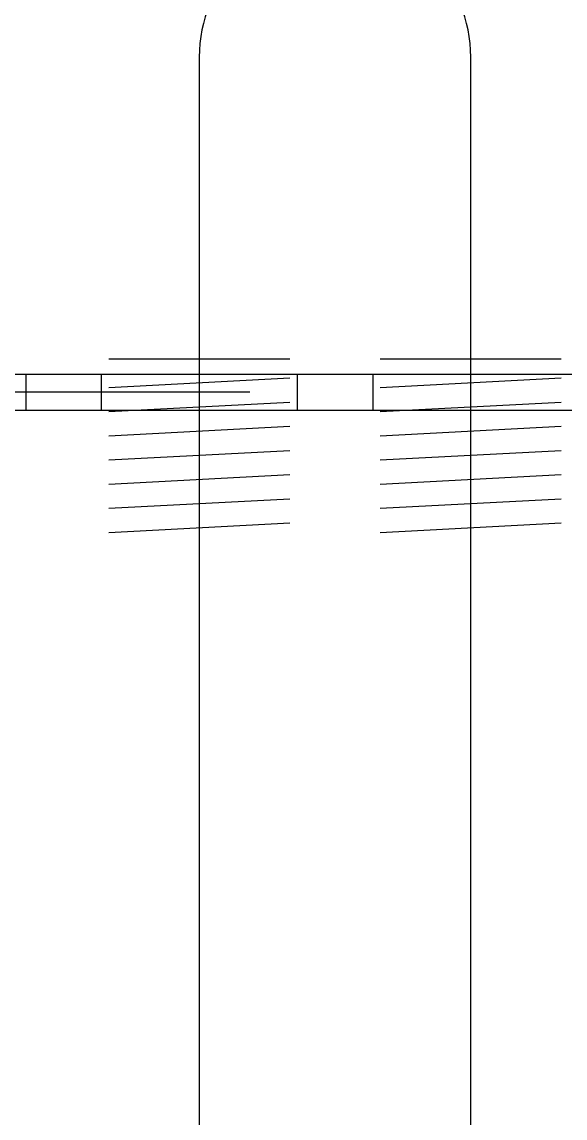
# Model space of a CAD drawing. Header units: millimetres. Extents: x 198973 to 319987, y 50799 to 202761.
# Drawn here: x 213872.5 to 214052.5, y 87862.7 to 88226.1 of the extents above; entities that cross this region are included whole.
import ezdxf

# ---------------------------------------------------------------- set-up
doc = ezdxf.new("R2010")
doc.units = ezdxf.units.MM
doc.header["$LTSCALE"] = 1000
doc.linetypes.add('CENTER', pattern=[2, 1.25, -0.25, 0.25, -0.25])
doc.linetypes.add('DOTE', pattern=[2.42, 2, -0.2, 0.02, -0.2])
doc.layers.add('DOTE', color=8, linetype='CENTER')
doc.layers.add('PUB_HATCH', color=8, linetype='Continuous')

msp = doc.modelspace()

# ---------------------------------------------------------------- linework, layer by layer
at = {"layer": 'DOTE', "linetype": 'DOTE'}
msp.add_line((221207.98, 88103.41), (204761.96, 88103.41), dxfattribs=at)
at = {"layer": 'PUB_HATCH'}
for p, q in [((213931.23, 88214.41), (213931.23, 87192.41)), ((214021.23, 87192.41), (214021.23, 88214.41)), ((213626.23, 88109.41), (215406.23, 88109.41)), ((213808.73, 88109.41), (215223.73, 88109.41)), ((213626.23, 88097.41), (215406.23, 88097.41))]:
    msp.add_line(p, q, dxfattribs=at)
at = {"layer": 'PUB_HATCH', "ltscale": 0.5}
for p, q in [((213901.23, 88114.41), (213961.23, 88114.41)), ((213901.23, 88114.41), (213961.23, 88114.41)), ((213901.23, 88114.41), (213961.23, 88114.41)), ((213901.23, 88114.41), (213961.23, 88114.41)), ((213901.23, 88114.41), (213961.23, 88114.41)), ((213901.23, 88114.41), (213961.23, 88114.41)), ((213901.23, 88114.41), (213961.23, 88114.41)), ((213901.23, 88114.41), (213961.23, 88114.41)), ((213901.23, 88114.41), (213961.23, 88114.41)), ((213901.23, 88114.41), (213961.23, 88114.41)), ((213901.23, 88114.41), (213961.23, 88114.41)), ((213901.23, 88114.41), (213961.23, 88114.41)), ((213901.23, 88114.41), (213961.23, 88114.41)), ((213901.23, 88114.41), (213961.23, 88114.41)), ((213901.23, 88114.41), (213961.23, 88114.41)), ((213901.23, 88114.41), (213961.23, 88114.41)), ((213901.23, 88114.41), (213961.23, 88114.41)), ((213901.23, 88114.41), (213961.23, 88114.41)), ((213901.23, 88114.41), (213961.23, 88114.41)), ((213901.23, 88114.41), (213961.23, 88114.41)), ((213901.23, 88114.41), (213961.23, 88114.41)), ((213901.23, 88114.41), (213961.23, 88114.41)), ((213901.23, 88114.41), (213961.23, 88114.41)), ((213901.23, 88114.41), (213961.23, 88114.41)), ((213901.23, 88114.41), (213961.23, 88114.41)), ((213901.23, 88114.41), (213961.23, 88114.41)), ((213901.23, 88114.41), (213961.23, 88114.41)), ((213901.23, 88114.41), (213961.23, 88114.41)), ((213901.23, 88114.41), (213961.23, 88114.41)), ((213901.23, 88114.41), (213961.23, 88114.41)), ((213901.23, 88114.41), (213961.23, 88114.41)), ((213901.23, 88114.41), (213961.23, 88114.41)), ((213901.23, 88114.41), (213961.23, 88114.41)), ((213901.23, 88114.41), (213961.23, 88114.41)), ((213901.23, 88114.41), (213961.23, 88114.41)), ((213901.23, 88114.41), (213961.23, 88114.41)), ((213901.23, 88114.41), (213961.23, 88114.41)), ((213901.23, 88114.41), (213961.23, 88114.41)), ((213901.23, 88114.41), (213961.23, 88114.41)), ((213901.23, 88114.41), (213961.23, 88114.41)), ((213901.23, 88114.41), (213961.23, 88114.41)), ((213901.23, 88114.41), (213961.23, 88114.41)), ((213901.23, 88114.41), (213961.23, 88114.41)), ((213901.23, 88114.41), (213961.23, 88114.41)), ((213901.23, 88114.41), (213961.23, 88114.41)), ((213901.23, 88114.41), (213961.23, 88114.41)), ((213901.23, 88114.41), (213961.23, 88114.41)), ((213901.23, 88114.41), (213961.23, 88114.41)), ((213901.23, 88114.41), (213961.23, 88114.41)), ((213901.23, 88114.41), (213961.23, 88114.41)), ((213901.23, 88114.41), (213961.23, 88114.41)), ((213901.23, 88114.41), (213961.23, 88114.41)), ((213991.23, 88114.41), (214051.23, 88114.41)), ((213991.23, 88114.41), (214051.23, 88114.41)), ((213991.23, 88114.41), (214051.23, 88114.41)), ((213991.23, 88114.41), (214051.23, 88114.41)), ((213991.23, 88114.41), (214051.23, 88114.41)), ((213991.23, 88114.41), (214051.23, 88114.41)), ((213991.23, 88114.41), (214051.23, 88114.41)), ((213991.23, 88114.41), (214051.23, 88114.41)), ((213991.23, 88114.41), (214051.23, 88114.41)), ((213991.23, 88114.41), (214051.23, 88114.41)), ((213991.23, 88114.41), (214051.23, 88114.41)), ((213991.23, 88114.41), (214051.23, 88114.41)), ((213991.23, 88114.41), (214051.23, 88114.41)), ((213991.23, 88114.41), (214051.23, 88114.41)), ((213991.23, 88114.41), (214051.23, 88114.41)), ((213991.23, 88114.41), (214051.23, 88114.41)), ((213991.23, 88114.41), (214051.23, 88114.41)), ((213991.23, 88114.41), (214051.23, 88114.41)), ((213991.23, 88114.41), (214051.23, 88114.41)), ((213991.23, 88114.41), (214051.23, 88114.41)), ((213991.23, 88114.41), (214051.23, 88114.41)), ((213991.23, 88114.41), (214051.23, 88114.41)), ((213991.23, 88114.41), (214051.23, 88114.41)), ((213991.23, 88114.41), (214051.23, 88114.41)), ((213991.23, 88114.41), (214051.23, 88114.41)), ((213991.23, 88114.41), (214051.23, 88114.41)), ((213991.23, 88114.41), (214051.23, 88114.41)), ((213991.23, 88114.41), (214051.23, 88114.41)), ((213991.23, 88114.41), (214051.23, 88114.41)), ((213991.23, 88114.41), (214051.23, 88114.41)), ((213991.23, 88114.41), (214051.23, 88114.41)), ((213991.23, 88114.41), (214051.23, 88114.41)), ((213991.23, 88114.41), (214051.23, 88114.41)), ((213991.23, 88114.41), (214051.23, 88114.41)), ((213991.23, 88114.41), (214051.23, 88114.41)), ((213991.23, 88114.41), (214051.23, 88114.41)), ((213991.23, 88114.41), (214051.23, 88114.41)), ((213991.23, 88114.41), (214051.23, 88114.41)), ((213991.23, 88114.41), (214051.23, 88114.41)), ((213991.23, 88114.41), (214051.23, 88114.41)), ((213991.23, 88114.41), (214051.23, 88114.41)), ((213991.23, 88114.41), (214051.23, 88114.41)), ((213991.23, 88114.41), (214051.23, 88114.41)), ((213991.23, 88114.41), (214051.23, 88114.41)), ((213991.23, 88114.41), (214051.23, 88114.41)), ((213991.23, 88114.41), (214051.23, 88114.41)), ((213991.23, 88114.41), (214051.23, 88114.41)), ((213991.23, 88114.41), (214051.23, 88114.41)), ((213991.23, 88114.41), (214051.23, 88114.41)), ((213991.23, 88114.41), (214051.23, 88114.41)), ((213991.23, 88114.41), (214051.23, 88114.41)), ((213991.23, 88114.41), (214051.23, 88114.41)), ((213873.73, 88109.41), (213873.73, 88097.41)), ((213873.73, 88109.41), (213873.73, 88097.41)), ((213898.73, 88109.41), (213898.73, 88097.41)), ((213898.73, 88109.41), (213898.73, 88097.41)), ((213961.23, 88107.99), (213901.23, 88104.84)), ((213961.23, 88107.99), (213901.23, 88104.84)), ((213961.23, 88107.99), (213901.23, 88104.84)), ((213961.23, 88107.99), (213901.23, 88104.84)), ((213961.23, 88107.99), (213901.23, 88104.84)), ((213961.23, 88107.99), (213901.23, 88104.84)), ((213961.23, 88107.99), (213901.23, 88104.84)), ((213961.23, 88107.99), (213901.23, 88104.84)), ((213961.23, 88107.99), (213901.23, 88104.84)), ((213961.23, 88107.99), (213901.23, 88104.84)), ((213961.23, 88107.99), (213901.23, 88104.84)), ((213961.23, 88107.99), (213901.23, 88104.84)), ((213961.23, 88107.99), (213901.23, 88104.84)), ((213961.23, 88107.99), (213901.23, 88104.84)), ((213961.23, 88107.99), (213901.23, 88104.84)), ((213961.23, 88107.99), (213901.23, 88104.84)), ((213961.23, 88107.99), (213901.23, 88104.84)), ((213961.23, 88107.99), (213901.23, 88104.84)), ((213961.23, 88107.99), (213901.23, 88104.84)), ((213961.23, 88107.99), (213901.23, 88104.84)), ((213961.23, 88107.99), (213901.23, 88104.84)), ((213961.23, 88107.99), (213901.23, 88104.84)), ((213961.23, 88107.99), (213901.23, 88104.84)), ((213961.23, 88107.99), (213901.23, 88104.84)), ((213961.23, 88107.99), (213901.23, 88104.84)), ((213961.23, 88107.99), (213901.23, 88104.84)), ((213961.23, 88107.99), (213901.23, 88104.84)), ((213961.23, 88107.99), (213901.23, 88104.84)), ((213961.23, 88107.99), (213901.23, 88104.84)), ((213961.23, 88107.99), (213901.23, 88104.84)), ((213961.23, 88107.99), (213901.23, 88104.84)), ((213961.23, 88107.99), (213901.23, 88104.84)), ((213961.23, 88107.99), (213901.23, 88104.84)), ((213961.23, 88107.99), (213901.23, 88104.84)), ((213961.23, 88107.99), (213901.23, 88104.84)), ((213961.23, 88107.99), (213901.23, 88104.84)), ((213961.23, 88107.99), (213901.23, 88104.84)), ((213961.23, 88107.99), (213901.23, 88104.84)), ((213961.23, 88107.99), (213901.23, 88104.84)), ((213961.23, 88107.99), (213901.23, 88104.84)), ((213961.23, 88107.99), (213901.23, 88104.84)), ((213961.23, 88107.99), (213901.23, 88104.84)), ((213961.23, 88107.99), (213901.23, 88104.84)), ((213961.23, 88107.99), (213901.23, 88104.84)), ((213961.23, 88107.99), (213901.23, 88104.84)), ((213961.23, 88107.99), (213901.23, 88104.84)), ((213961.23, 88107.99), (213901.23, 88104.84)), ((213961.23, 88107.99), (213901.23, 88104.84)), ((213961.23, 88107.99), (213901.23, 88104.84)), ((213961.23, 88107.99), (213901.23, 88104.84)), ((213961.23, 88107.99), (213901.23, 88104.84)), ((213961.23, 88107.99), (213901.23, 88104.84)), ((213963.73, 88109.41), (213963.73, 88097.41)), ((213963.73, 88109.41), (213963.73, 88097.41)), ((213988.73, 88109.41), (213988.73, 88097.41)), ((213988.73, 88109.41), (213988.73, 88097.41)), ((214051.23, 88107.99), (213991.23, 88104.84)), ((214051.23, 88107.99), (213991.23, 88104.84)), ((214051.23, 88107.99), (213991.23, 88104.84)), ((214051.23, 88107.99), (213991.23, 88104.84)), ((214051.23, 88107.99), (213991.23, 88104.84)), ((214051.23, 88107.99), (213991.23, 88104.84)), ((214051.23, 88107.99), (213991.23, 88104.84)), ((214051.23, 88107.99), (213991.23, 88104.84)), ((214051.23, 88107.99), (213991.23, 88104.84)), ((214051.23, 88107.99), (213991.23, 88104.84)), ((214051.23, 88107.99), (213991.23, 88104.84)), ((214051.23, 88107.99), (213991.23, 88104.84)), ((214051.23, 88107.99), (213991.23, 88104.84)), ((214051.23, 88107.99), (213991.23, 88104.84)), ((214051.23, 88107.99), (213991.23, 88104.84)), ((214051.23, 88107.99), (213991.23, 88104.84)), ((214051.23, 88107.99), (213991.23, 88104.84)), ((214051.23, 88107.99), (213991.23, 88104.84)), ((214051.23, 88107.99), (213991.23, 88104.84)), ((214051.23, 88107.99), (213991.23, 88104.84)), ((214051.23, 88107.99), (213991.23, 88104.84)), ((214051.23, 88107.99), (213991.23, 88104.84)), ((214051.23, 88107.99), (213991.23, 88104.84)), ((214051.23, 88107.99), (213991.23, 88104.84)), ((214051.23, 88107.99), (213991.23, 88104.84)), ((214051.23, 88107.99), (213991.23, 88104.84)), ((214051.23, 88107.99), (213991.23, 88104.84)), ((214051.23, 88107.99), (213991.23, 88104.84)), ((214051.23, 88107.99), (213991.23, 88104.84)), ((214051.23, 88107.99), (213991.23, 88104.84)), ((214051.23, 88107.99), (213991.23, 88104.84)), ((214051.23, 88107.99), (213991.23, 88104.84)), ((214051.23, 88107.99), (213991.23, 88104.84)), ((214051.23, 88107.99), (213991.23, 88104.84)), ((214051.23, 88107.99), (213991.23, 88104.84)), ((214051.23, 88107.99), (213991.23, 88104.84)), ((214051.23, 88107.99), (213991.23, 88104.84)), ((214051.23, 88107.99), (213991.23, 88104.84)), ((214051.23, 88107.99), (213991.23, 88104.84)), ((214051.23, 88107.99), (213991.23, 88104.84)), ((214051.23, 88107.99), (213991.23, 88104.84)), ((214051.23, 88107.99), (213991.23, 88104.84)), ((214051.23, 88107.99), (213991.23, 88104.84)), ((214051.23, 88107.99), (213991.23, 88104.84)), ((214051.23, 88107.99), (213991.23, 88104.84)), ((214051.23, 88107.99), (213991.23, 88104.84)), ((214051.23, 88107.99), (213991.23, 88104.84)), ((214051.23, 88107.99), (213991.23, 88104.84)), ((214051.23, 88107.99), (213991.23, 88104.84)), ((214051.23, 88107.99), (213991.23, 88104.84)), ((214051.23, 88107.99), (213991.23, 88104.84)), ((214051.23, 88107.99), (213991.23, 88104.84)), ((213961.23, 88099.98), (213901.23, 88096.83)), ((213961.23, 88099.98), (213901.23, 88096.83)), ((213961.23, 88099.98), (213901.23, 88096.83)), ((213961.23, 88099.98), (213901.23, 88096.83)), ((213961.23, 88099.98), (213901.23, 88096.83)), ((213961.23, 88099.98), (213901.23, 88096.83)), ((213961.23, 88099.98), (213901.23, 88096.83)), ((213961.23, 88099.98), (213901.23, 88096.83)), ((213961.23, 88099.98), (213901.23, 88096.83)), ((213961.23, 88099.98), (213901.23, 88096.83)), ((213961.23, 88099.98), (213901.23, 88096.83)), ((213961.23, 88099.98), (213901.23, 88096.83)), ((213961.23, 88099.98), (213901.23, 88096.83)), ((213961.23, 88099.98), (213901.23, 88096.83)), ((213961.23, 88099.98), (213901.23, 88096.83)), ((213961.23, 88099.98), (213901.23, 88096.83)), ((213961.23, 88099.98), (213901.23, 88096.83)), ((213961.23, 88099.98), (213901.23, 88096.83)), ((213961.23, 88099.98), (213901.23, 88096.83)), ((213961.23, 88099.98), (213901.23, 88096.83)), ((213961.23, 88099.98), (213901.23, 88096.83)), ((213961.23, 88099.98), (213901.23, 88096.83)), ((213961.23, 88099.98), (213901.23, 88096.83)), ((213961.23, 88099.98), (213901.23, 88096.83)), ((213961.23, 88099.98), (213901.23, 88096.83)), ((213961.23, 88099.98), (213901.23, 88096.83)), ((213961.23, 88099.98), (213901.23, 88096.83)), ((213961.23, 88099.98), (213901.23, 88096.83)), ((213961.23, 88099.98), (213901.23, 88096.83)), ((213961.23, 88099.98), (213901.23, 88096.83)), ((213961.23, 88099.98), (213901.23, 88096.83)), ((213961.23, 88099.98), (213901.23, 88096.83)), ((213961.23, 88099.98), (213901.23, 88096.83)), ((213961.23, 88099.98), (213901.23, 88096.83)), ((213961.23, 88099.98), (213901.23, 88096.83)), ((213961.23, 88099.98), (213901.23, 88096.83)), ((213961.23, 88099.98), (213901.23, 88096.83)), ((213961.23, 88099.98), (213901.23, 88096.83)), ((213961.23, 88099.98), (213901.23, 88096.83)), ((213961.23, 88099.98), (213901.23, 88096.83)), ((213961.23, 88099.98), (213901.23, 88096.83)), ((213961.23, 88099.98), (213901.23, 88096.83)), ((213961.23, 88099.98), (213901.23, 88096.83)), ((213961.23, 88099.98), (213901.23, 88096.83)), ((213961.23, 88099.98), (213901.23, 88096.83)), ((213961.23, 88099.98), (213901.23, 88096.83)), ((213961.23, 88099.98), (213901.23, 88096.83)), ((213961.23, 88099.98), (213901.23, 88096.83)), ((213961.23, 88099.98), (213901.23, 88096.83)), ((213961.23, 88099.98), (213901.23, 88096.83)), ((213961.23, 88099.98), (213901.23, 88096.83)), ((213961.23, 88099.98), (213901.23, 88096.83)), ((214051.23, 88099.98), (213991.23, 88096.83)), ((214051.23, 88099.98), (213991.23, 88096.83)), ((214051.23, 88099.98), (213991.23, 88096.83)), ((214051.23, 88099.98), (213991.23, 88096.83)), ((214051.23, 88099.98), (213991.23, 88096.83)), ((214051.23, 88099.98), (213991.23, 88096.83)), ((214051.23, 88099.98), (213991.23, 88096.83)), ((214051.23, 88099.98), (213991.23, 88096.83)), ((214051.23, 88099.98), (213991.23, 88096.83)), ((214051.23, 88099.98), (213991.23, 88096.83)), ((214051.23, 88099.98), (213991.23, 88096.83)), ((214051.23, 88099.98), (213991.23, 88096.83)), ((214051.23, 88099.98), (213991.23, 88096.83)), ((214051.23, 88099.98), (213991.23, 88096.83)), ((214051.23, 88099.98), (213991.23, 88096.83)), ((214051.23, 88099.98), (213991.23, 88096.83)), ((214051.23, 88099.98), (213991.23, 88096.83)), ((214051.23, 88099.98), (213991.23, 88096.83)), ((214051.23, 88099.98), (213991.23, 88096.83)), ((214051.23, 88099.98), (213991.23, 88096.83)), ((214051.23, 88099.98), (213991.23, 88096.83)), ((214051.23, 88099.98), (213991.23, 88096.83)), ((214051.23, 88099.98), (213991.23, 88096.83)), ((214051.23, 88099.98), (213991.23, 88096.83)), ((214051.23, 88099.98), (213991.23, 88096.83)), ((214051.23, 88099.98), (213991.23, 88096.83)), ((214051.23, 88099.98), (213991.23, 88096.83)), ((214051.23, 88099.98), (213991.23, 88096.83)), ((214051.23, 88099.98), (213991.23, 88096.83)), ((214051.23, 88099.98), (213991.23, 88096.83)), ((214051.23, 88099.98), (213991.23, 88096.83)), ((214051.23, 88099.98), (213991.23, 88096.83)), ((214051.23, 88099.98), (213991.23, 88096.83)), ((214051.23, 88099.98), (213991.23, 88096.83)), ((214051.23, 88099.98), (213991.23, 88096.83)), ((214051.23, 88099.98), (213991.23, 88096.83)), ((214051.23, 88099.98), (213991.23, 88096.83)), ((214051.23, 88099.98), (213991.23, 88096.83)), ((214051.23, 88099.98), (213991.23, 88096.83)), ((214051.23, 88099.98), (213991.23, 88096.83)), ((214051.23, 88099.98), (213991.23, 88096.83)), ((214051.23, 88099.98), (213991.23, 88096.83)), ((214051.23, 88099.98), (213991.23, 88096.83)), ((214051.23, 88099.98), (213991.23, 88096.83)), ((214051.23, 88099.98), (213991.23, 88096.83)), ((214051.23, 88099.98), (213991.23, 88096.83)), ((214051.23, 88099.98), (213991.23, 88096.83)), ((214051.23, 88099.98), (213991.23, 88096.83)), ((214051.23, 88099.98), (213991.23, 88096.83)), ((214051.23, 88099.98), (213991.23, 88096.83)), ((214051.23, 88099.98), (213991.23, 88096.83)), ((214051.23, 88099.98), (213991.23, 88096.83)), ((213961.23, 88091.97), (213901.23, 88088.82)), ((213961.23, 88091.97), (213901.23, 88088.82)), ((213961.23, 88091.97), (213901.23, 88088.82)), ((213961.23, 88091.97), (213901.23, 88088.82)), ((213961.23, 88091.97), (213901.23, 88088.82)), ((213961.23, 88091.97), (213901.23, 88088.82)), ((213961.23, 88091.97), (213901.23, 88088.82)), ((213961.23, 88091.97), (213901.23, 88088.82)), ((213961.23, 88091.97), (213901.23, 88088.82)), ((213961.23, 88091.97), (213901.23, 88088.82)), ((213961.23, 88091.97), (213901.23, 88088.82)), ((213961.23, 88091.97), (213901.23, 88088.82)), ((213961.23, 88091.97), (213901.23, 88088.82)), ((213961.23, 88091.97), (213901.23, 88088.82)), ((213961.23, 88091.97), (213901.23, 88088.82)), ((213961.23, 88091.97), (213901.23, 88088.82)), ((213961.23, 88091.97), (213901.23, 88088.82)), ((213961.23, 88091.97), (213901.23, 88088.82)), ((213961.23, 88091.97), (213901.23, 88088.82)), ((213961.23, 88091.97), (213901.23, 88088.82)), ((213961.23, 88091.97), (213901.23, 88088.82)), ((213961.23, 88091.97), (213901.23, 88088.82)), ((213961.23, 88091.97), (213901.23, 88088.82)), ((213961.23, 88091.97), (213901.23, 88088.82)), ((213961.23, 88091.97), (213901.23, 88088.82)), ((213961.23, 88091.97), (213901.23, 88088.82)), ((213961.23, 88091.97), (213901.23, 88088.82)), ((213961.23, 88091.97), (213901.23, 88088.82)), ((213961.23, 88091.97), (213901.23, 88088.82)), ((213961.23, 88091.97), (213901.23, 88088.82)), ((213961.23, 88091.97), (213901.23, 88088.82)), ((213961.23, 88091.97), (213901.23, 88088.82)), ((213961.23, 88091.97), (213901.23, 88088.82)), ((213961.23, 88091.97), (213901.23, 88088.82)), ((213961.23, 88091.97), (213901.23, 88088.82)), ((213961.23, 88091.97), (213901.23, 88088.82)), ((213961.23, 88091.97), (213901.23, 88088.82)), ((213961.23, 88091.97), (213901.23, 88088.82)), ((213961.23, 88091.97), (213901.23, 88088.82)), ((213961.23, 88091.97), (213901.23, 88088.82)), ((213961.23, 88091.97), (213901.23, 88088.82)), ((213961.23, 88091.97), (213901.23, 88088.82)), ((213961.23, 88091.97), (213901.23, 88088.82)), ((213961.23, 88091.97), (213901.23, 88088.82)), ((213961.23, 88091.97), (213901.23, 88088.82)), ((213961.23, 88091.97), (213901.23, 88088.82)), ((213961.23, 88091.97), (213901.23, 88088.82)), ((213961.23, 88091.97), (213901.23, 88088.82)), ((213961.23, 88091.97), (213901.23, 88088.82)), ((213961.23, 88091.97), (213901.23, 88088.82)), ((213961.23, 88091.97), (213901.23, 88088.82)), ((213961.23, 88091.97), (213901.23, 88088.82)), ((214051.23, 88091.97), (213991.23, 88088.82)), ((214051.23, 88091.97), (213991.23, 88088.82)), ((214051.23, 88091.97), (213991.23, 88088.82)), ((214051.23, 88091.97), (213991.23, 88088.82)), ((214051.23, 88091.97), (213991.23, 88088.82)), ((214051.23, 88091.97), (213991.23, 88088.82)), ((214051.23, 88091.97), (213991.23, 88088.82)), ((214051.23, 88091.97), (213991.23, 88088.82)), ((214051.23, 88091.97), (213991.23, 88088.82)), ((214051.23, 88091.97), (213991.23, 88088.82)), ((214051.23, 88091.97), (213991.23, 88088.82)), ((214051.23, 88091.97), (213991.23, 88088.82)), ((214051.23, 88091.97), (213991.23, 88088.82)), ((214051.23, 88091.97), (213991.23, 88088.82)), ((214051.23, 88091.97), (213991.23, 88088.82)), ((214051.23, 88091.97), (213991.23, 88088.82)), ((214051.23, 88091.97), (213991.23, 88088.82)), ((214051.23, 88091.97), (213991.23, 88088.82)), ((214051.23, 88091.97), (213991.23, 88088.82)), ((214051.23, 88091.97), (213991.23, 88088.82)), ((214051.23, 88091.97), (213991.23, 88088.82)), ((214051.23, 88091.97), (213991.23, 88088.82)), ((214051.23, 88091.97), (213991.23, 88088.82)), ((214051.23, 88091.97), (213991.23, 88088.82)), ((214051.23, 88091.97), (213991.23, 88088.82)), ((214051.23, 88091.97), (213991.23, 88088.82)), ((214051.23, 88091.97), (213991.23, 88088.82)), ((214051.23, 88091.97), (213991.23, 88088.82)), ((214051.23, 88091.97), (213991.23, 88088.82)), ((214051.23, 88091.97), (213991.23, 88088.82)), ((214051.23, 88091.97), (213991.23, 88088.82)), ((214051.23, 88091.97), (213991.23, 88088.82)), ((214051.23, 88091.97), (213991.23, 88088.82)), ((214051.23, 88091.97), (213991.23, 88088.82)), ((214051.23, 88091.97), (213991.23, 88088.82)), ((214051.23, 88091.97), (213991.23, 88088.82)), ((214051.23, 88091.97), (213991.23, 88088.82)), ((214051.23, 88091.97), (213991.23, 88088.82)), ((214051.23, 88091.97), (213991.23, 88088.82)), ((214051.23, 88091.97), (213991.23, 88088.82)), ((214051.23, 88091.97), (213991.23, 88088.82)), ((214051.23, 88091.97), (213991.23, 88088.82)), ((214051.23, 88091.97), (213991.23, 88088.82)), ((214051.23, 88091.97), (213991.23, 88088.82)), ((214051.23, 88091.97), (213991.23, 88088.82)), ((214051.23, 88091.97), (213991.23, 88088.82)), ((214051.23, 88091.97), (213991.23, 88088.82)), ((214051.23, 88091.97), (213991.23, 88088.82)), ((214051.23, 88091.97), (213991.23, 88088.82)), ((214051.23, 88091.97), (213991.23, 88088.82)), ((214051.23, 88091.97), (213991.23, 88088.82)), ((214051.23, 88091.97), (213991.23, 88088.82)), ((213961.23, 88083.95), (213901.23, 88080.81)), ((213961.23, 88083.95), (213901.23, 88080.81)), ((213961.23, 88083.95), (213901.23, 88080.81)), ((213961.23, 88083.95), (213901.23, 88080.81)), ((213961.23, 88083.95), (213901.23, 88080.81)), ((213961.23, 88083.95), (213901.23, 88080.81)), ((213961.23, 88083.95), (213901.23, 88080.81)), ((213961.23, 88083.95), (213901.23, 88080.81)), ((213961.23, 88083.95), (213901.23, 88080.81)), ((213961.23, 88083.95), (213901.23, 88080.81)), ((213961.23, 88083.95), (213901.23, 88080.81)), ((213961.23, 88083.95), (213901.23, 88080.81)), ((213961.23, 88083.95), (213901.23, 88080.81)), ((213961.23, 88083.95), (213901.23, 88080.81)), ((213961.23, 88083.95), (213901.23, 88080.81)), ((213961.23, 88083.95), (213901.23, 88080.81)), ((213961.23, 88083.95), (213901.23, 88080.81)), ((213961.23, 88083.95), (213901.23, 88080.81)), ((213961.23, 88083.95), (213901.23, 88080.81)), ((213961.23, 88083.95), (213901.23, 88080.81)), ((213961.23, 88083.95), (213901.23, 88080.81)), ((213961.23, 88083.95), (213901.23, 88080.81)), ((213961.23, 88083.95), (213901.23, 88080.81)), ((213961.23, 88083.95), (213901.23, 88080.81)), ((213961.23, 88083.95), (213901.23, 88080.81)), ((213961.23, 88083.95), (213901.23, 88080.81)), ((213961.23, 88083.95), (213901.23, 88080.81)), ((213961.23, 88083.95), (213901.23, 88080.81)), ((213961.23, 88083.95), (213901.23, 88080.81)), ((213961.23, 88083.95), (213901.23, 88080.81)), ((213961.23, 88083.95), (213901.23, 88080.81)), ((213961.23, 88083.95), (213901.23, 88080.81)), ((213961.23, 88083.95), (213901.23, 88080.81)), ((213961.23, 88083.95), (213901.23, 88080.81)), ((213961.23, 88083.95), (213901.23, 88080.81)), ((213961.23, 88083.95), (213901.23, 88080.81)), ((213961.23, 88083.95), (213901.23, 88080.81)), ((213961.23, 88083.95), (213901.23, 88080.81)), ((213961.23, 88083.95), (213901.23, 88080.81)), ((213961.23, 88083.95), (213901.23, 88080.81)), ((213961.23, 88083.95), (213901.23, 88080.81)), ((213961.23, 88083.95), (213901.23, 88080.81)), ((213961.23, 88083.95), (213901.23, 88080.81)), ((213961.23, 88083.95), (213901.23, 88080.81)), ((213961.23, 88083.95), (213901.23, 88080.81)), ((213961.23, 88083.95), (213901.23, 88080.81)), ((213961.23, 88083.95), (213901.23, 88080.81)), ((213961.23, 88083.95), (213901.23, 88080.81)), ((213961.23, 88083.95), (213901.23, 88080.81)), ((213961.23, 88083.95), (213901.23, 88080.81)), ((213961.23, 88083.95), (213901.23, 88080.81)), ((213961.23, 88083.95), (213901.23, 88080.81)), ((214051.23, 88083.95), (213991.23, 88080.81)), ((214051.23, 88083.95), (213991.23, 88080.81)), ((214051.23, 88083.95), (213991.23, 88080.81)), ((214051.23, 88083.95), (213991.23, 88080.81)), ((214051.23, 88083.95), (213991.23, 88080.81)), ((214051.23, 88083.95), (213991.23, 88080.81)), ((214051.23, 88083.95), (213991.23, 88080.81)), ((214051.23, 88083.95), (213991.23, 88080.81)), ((214051.23, 88083.95), (213991.23, 88080.81)), ((214051.23, 88083.95), (213991.23, 88080.81)), ((214051.23, 88083.95), (213991.23, 88080.81)), ((214051.23, 88083.95), (213991.23, 88080.81)), ((214051.23, 88083.95), (213991.23, 88080.81)), ((214051.23, 88083.95), (213991.23, 88080.81)), ((214051.23, 88083.95), (213991.23, 88080.81)), ((214051.23, 88083.95), (213991.23, 88080.81)), ((214051.23, 88083.95), (213991.23, 88080.81)), ((214051.23, 88083.95), (213991.23, 88080.81)), ((214051.23, 88083.95), (213991.23, 88080.81)), ((214051.23, 88083.95), (213991.23, 88080.81)), ((214051.23, 88083.95), (213991.23, 88080.81)), ((214051.23, 88083.95), (213991.23, 88080.81)), ((214051.23, 88083.95), (213991.23, 88080.81)), ((214051.23, 88083.95), (213991.23, 88080.81)), ((214051.23, 88083.95), (213991.23, 88080.81)), ((214051.23, 88083.95), (213991.23, 88080.81)), ((214051.23, 88083.95), (213991.23, 88080.81)), ((214051.23, 88083.95), (213991.23, 88080.81)), ((214051.23, 88083.95), (213991.23, 88080.81)), ((214051.23, 88083.95), (213991.23, 88080.81)), ((214051.23, 88083.95), (213991.23, 88080.81)), ((214051.23, 88083.95), (213991.23, 88080.81)), ((214051.23, 88083.95), (213991.23, 88080.81)), ((214051.23, 88083.95), (213991.23, 88080.81)), ((214051.23, 88083.95), (213991.23, 88080.81)), ((214051.23, 88083.95), (213991.23, 88080.81)), ((214051.23, 88083.95), (213991.23, 88080.81)), ((214051.23, 88083.95), (213991.23, 88080.81)), ((214051.23, 88083.95), (213991.23, 88080.81)), ((214051.23, 88083.95), (213991.23, 88080.81)), ((214051.23, 88083.95), (213991.23, 88080.81)), ((214051.23, 88083.95), (213991.23, 88080.81)), ((214051.23, 88083.95), (213991.23, 88080.81)), ((214051.23, 88083.95), (213991.23, 88080.81)), ((214051.23, 88083.95), (213991.23, 88080.81)), ((214051.23, 88083.95), (213991.23, 88080.81)), ((214051.23, 88083.95), (213991.23, 88080.81)), ((214051.23, 88083.95), (213991.23, 88080.81)), ((214051.23, 88083.95), (213991.23, 88080.81)), ((214051.23, 88083.95), (213991.23, 88080.81)), ((214051.23, 88083.95), (213991.23, 88080.81)), ((214051.23, 88083.95), (213991.23, 88080.81)), ((213961.23, 88075.94), (213901.23, 88072.8)), ((213961.23, 88075.94), (213901.23, 88072.8)), ((213961.23, 88075.94), (213901.23, 88072.8)), ((213961.23, 88075.94), (213901.23, 88072.8)), ((213961.23, 88075.94), (213901.23, 88072.8)), ((213961.23, 88075.94), (213901.23, 88072.8)), ((213961.23, 88075.94), (213901.23, 88072.8)), ((213961.23, 88075.94), (213901.23, 88072.8)), ((213961.23, 88075.94), (213901.23, 88072.8)), ((213961.23, 88075.94), (213901.23, 88072.8)), ((213961.23, 88075.94), (213901.23, 88072.8)), ((213961.23, 88075.94), (213901.23, 88072.8)), ((213961.23, 88075.94), (213901.23, 88072.8)), ((213961.23, 88075.94), (213901.23, 88072.8)), ((213961.23, 88075.94), (213901.23, 88072.8)), ((213961.23, 88075.94), (213901.23, 88072.8)), ((213961.23, 88075.94), (213901.23, 88072.8)), ((213961.23, 88075.94), (213901.23, 88072.8)), ((213961.23, 88075.94), (213901.23, 88072.8)), ((213961.23, 88075.94), (213901.23, 88072.8)), ((213961.23, 88075.94), (213901.23, 88072.8)), ((213961.23, 88075.94), (213901.23, 88072.8)), ((213961.23, 88075.94), (213901.23, 88072.8)), ((213961.23, 88075.94), (213901.23, 88072.8)), ((213961.23, 88075.94), (213901.23, 88072.8)), ((213961.23, 88075.94), (213901.23, 88072.8)), ((213961.23, 88075.94), (213901.23, 88072.8)), ((213961.23, 88075.94), (213901.23, 88072.8)), ((213961.23, 88075.94), (213901.23, 88072.8)), ((213961.23, 88075.94), (213901.23, 88072.8)), ((213961.23, 88075.94), (213901.23, 88072.8)), ((213961.23, 88075.94), (213901.23, 88072.8)), ((213961.23, 88075.94), (213901.23, 88072.8)), ((213961.23, 88075.94), (213901.23, 88072.8)), ((213961.23, 88075.94), (213901.23, 88072.8)), ((213961.23, 88075.94), (213901.23, 88072.8)), ((213961.23, 88075.94), (213901.23, 88072.8)), ((213961.23, 88075.94), (213901.23, 88072.8)), ((213961.23, 88075.94), (213901.23, 88072.8)), ((213961.23, 88075.94), (213901.23, 88072.8)), ((213961.23, 88075.94), (213901.23, 88072.8)), ((213961.23, 88075.94), (213901.23, 88072.8)), ((213961.23, 88075.94), (213901.23, 88072.8)), ((213961.23, 88075.94), (213901.23, 88072.8)), ((213961.23, 88075.94), (213901.23, 88072.8)), ((213961.23, 88075.94), (213901.23, 88072.8)), ((213961.23, 88075.94), (213901.23, 88072.8)), ((213961.23, 88075.94), (213901.23, 88072.8)), ((213961.23, 88075.94), (213901.23, 88072.8)), ((213961.23, 88075.94), (213901.23, 88072.8)), ((213961.23, 88075.94), (213901.23, 88072.8)), ((213961.23, 88075.94), (213901.23, 88072.8)), ((214051.23, 88075.94), (213991.23, 88072.8)), ((214051.23, 88075.94), (213991.23, 88072.8)), ((214051.23, 88075.94), (213991.23, 88072.8)), ((214051.23, 88075.94), (213991.23, 88072.8)), ((214051.23, 88075.94), (213991.23, 88072.8)), ((214051.23, 88075.94), (213991.23, 88072.8)), ((214051.23, 88075.94), (213991.23, 88072.8)), ((214051.23, 88075.94), (213991.23, 88072.8)), ((214051.23, 88075.94), (213991.23, 88072.8)), ((214051.23, 88075.94), (213991.23, 88072.8)), ((214051.23, 88075.94), (213991.23, 88072.8)), ((214051.23, 88075.94), (213991.23, 88072.8)), ((214051.23, 88075.94), (213991.23, 88072.8)), ((214051.23, 88075.94), (213991.23, 88072.8)), ((214051.23, 88075.94), (213991.23, 88072.8)), ((214051.23, 88075.94), (213991.23, 88072.8)), ((214051.23, 88075.94), (213991.23, 88072.8)), ((214051.23, 88075.94), (213991.23, 88072.8)), ((214051.23, 88075.94), (213991.23, 88072.8)), ((214051.23, 88075.94), (213991.23, 88072.8)), ((214051.23, 88075.94), (213991.23, 88072.8)), ((214051.23, 88075.94), (213991.23, 88072.8)), ((214051.23, 88075.94), (213991.23, 88072.8)), ((214051.23, 88075.94), (213991.23, 88072.8)), ((214051.23, 88075.94), (213991.23, 88072.8)), ((214051.23, 88075.94), (213991.23, 88072.8)), ((214051.23, 88075.94), (213991.23, 88072.8)), ((214051.23, 88075.94), (213991.23, 88072.8)), ((214051.23, 88075.94), (213991.23, 88072.8)), ((214051.23, 88075.94), (213991.23, 88072.8)), ((214051.23, 88075.94), (213991.23, 88072.8)), ((214051.23, 88075.94), (213991.23, 88072.8)), ((214051.23, 88075.94), (213991.23, 88072.8)), ((214051.23, 88075.94), (213991.23, 88072.8)), ((214051.23, 88075.94), (213991.23, 88072.8)), ((214051.23, 88075.94), (213991.23, 88072.8)), ((214051.23, 88075.94), (213991.23, 88072.8)), ((214051.23, 88075.94), (213991.23, 88072.8)), ((214051.23, 88075.94), (213991.23, 88072.8)), ((214051.23, 88075.94), (213991.23, 88072.8)), ((214051.23, 88075.94), (213991.23, 88072.8)), ((214051.23, 88075.94), (213991.23, 88072.8)), ((214051.23, 88075.94), (213991.23, 88072.8)), ((214051.23, 88075.94), (213991.23, 88072.8)), ((214051.23, 88075.94), (213991.23, 88072.8)), ((214051.23, 88075.94), (213991.23, 88072.8)), ((214051.23, 88075.94), (213991.23, 88072.8)), ((214051.23, 88075.94), (213991.23, 88072.8)), ((214051.23, 88075.94), (213991.23, 88072.8)), ((214051.23, 88075.94), (213991.23, 88072.8)), ((214051.23, 88075.94), (213991.23, 88072.8)), ((214051.23, 88075.94), (213991.23, 88072.8)), ((213961.23, 88067.93), (213901.23, 88064.79)), ((213961.23, 88067.93), (213901.23, 88064.79)), ((213961.23, 88067.93), (213901.23, 88064.79)), ((213961.23, 88067.93), (213901.23, 88064.79)), ((213961.23, 88067.93), (213901.23, 88064.79)), ((213961.23, 88067.93), (213901.23, 88064.79)), ((213961.23, 88067.93), (213901.23, 88064.79)), ((213961.23, 88067.93), (213901.23, 88064.79)), ((213961.23, 88067.93), (213901.23, 88064.79)), ((213961.23, 88067.93), (213901.23, 88064.79)), ((213961.23, 88067.93), (213901.23, 88064.79)), ((213961.23, 88067.93), (213901.23, 88064.79)), ((213961.23, 88067.93), (213901.23, 88064.79)), ((213961.23, 88067.93), (213901.23, 88064.79)), ((213961.23, 88067.93), (213901.23, 88064.79)), ((213961.23, 88067.93), (213901.23, 88064.79)), ((213961.23, 88067.93), (213901.23, 88064.79)), ((213961.23, 88067.93), (213901.23, 88064.79)), ((213961.23, 88067.93), (213901.23, 88064.79)), ((213961.23, 88067.93), (213901.23, 88064.79)), ((213961.23, 88067.93), (213901.23, 88064.79)), ((213961.23, 88067.93), (213901.23, 88064.79)), ((213961.23, 88067.93), (213901.23, 88064.79)), ((213961.23, 88067.93), (213901.23, 88064.79)), ((213961.23, 88067.93), (213901.23, 88064.79)), ((213961.23, 88067.93), (213901.23, 88064.79)), ((213961.23, 88067.93), (213901.23, 88064.79)), ((213961.23, 88067.93), (213901.23, 88064.79)), ((213961.23, 88067.93), (213901.23, 88064.79)), ((213961.23, 88067.93), (213901.23, 88064.79)), ((213961.23, 88067.93), (213901.23, 88064.79)), ((213961.23, 88067.93), (213901.23, 88064.79)), ((213961.23, 88067.93), (213901.23, 88064.79)), ((213961.23, 88067.93), (213901.23, 88064.79)), ((213961.23, 88067.93), (213901.23, 88064.79)), ((213961.23, 88067.93), (213901.23, 88064.79)), ((213961.23, 88067.93), (213901.23, 88064.79)), ((213961.23, 88067.93), (213901.23, 88064.79)), ((213961.23, 88067.93), (213901.23, 88064.79)), ((213961.23, 88067.93), (213901.23, 88064.79)), ((213961.23, 88067.93), (213901.23, 88064.79)), ((213961.23, 88067.93), (213901.23, 88064.79)), ((213961.23, 88067.93), (213901.23, 88064.79)), ((213961.23, 88067.93), (213901.23, 88064.79)), ((213961.23, 88067.93), (213901.23, 88064.79)), ((213961.23, 88067.93), (213901.23, 88064.79)), ((213961.23, 88067.93), (213901.23, 88064.79)), ((213961.23, 88067.93), (213901.23, 88064.79)), ((213961.23, 88067.93), (213901.23, 88064.79)), ((213961.23, 88067.93), (213901.23, 88064.79)), ((213961.23, 88067.93), (213901.23, 88064.79)), ((213961.23, 88067.93), (213901.23, 88064.79)), ((214051.23, 88067.93), (213991.23, 88064.79)), ((214051.23, 88067.93), (213991.23, 88064.79)), ((214051.23, 88067.93), (213991.23, 88064.79)), ((214051.23, 88067.93), (213991.23, 88064.79)), ((214051.23, 88067.93), (213991.23, 88064.79)), ((214051.23, 88067.93), (213991.23, 88064.79)), ((214051.23, 88067.93), (213991.23, 88064.79)), ((214051.23, 88067.93), (213991.23, 88064.79)), ((214051.23, 88067.93), (213991.23, 88064.79)), ((214051.23, 88067.93), (213991.23, 88064.79)), ((214051.23, 88067.93), (213991.23, 88064.79)), ((214051.23, 88067.93), (213991.23, 88064.79)), ((214051.23, 88067.93), (213991.23, 88064.79)), ((214051.23, 88067.93), (213991.23, 88064.79)), ((214051.23, 88067.93), (213991.23, 88064.79)), ((214051.23, 88067.93), (213991.23, 88064.79)), ((214051.23, 88067.93), (213991.23, 88064.79)), ((214051.23, 88067.93), (213991.23, 88064.79)), ((214051.23, 88067.93), (213991.23, 88064.79)), ((214051.23, 88067.93), (213991.23, 88064.79)), ((214051.23, 88067.93), (213991.23, 88064.79)), ((214051.23, 88067.93), (213991.23, 88064.79)), ((214051.23, 88067.93), (213991.23, 88064.79)), ((214051.23, 88067.93), (213991.23, 88064.79)), ((214051.23, 88067.93), (213991.23, 88064.79)), ((214051.23, 88067.93), (213991.23, 88064.79)), ((214051.23, 88067.93), (213991.23, 88064.79)), ((214051.23, 88067.93), (213991.23, 88064.79)), ((214051.23, 88067.93), (213991.23, 88064.79)), ((214051.23, 88067.93), (213991.23, 88064.79)), ((214051.23, 88067.93), (213991.23, 88064.79)), ((214051.23, 88067.93), (213991.23, 88064.79)), ((214051.23, 88067.93), (213991.23, 88064.79)), ((214051.23, 88067.93), (213991.23, 88064.79)), ((214051.23, 88067.93), (213991.23, 88064.79)), ((214051.23, 88067.93), (213991.23, 88064.79)), ((214051.23, 88067.93), (213991.23, 88064.79)), ((214051.23, 88067.93), (213991.23, 88064.79)), ((214051.23, 88067.93), (213991.23, 88064.79)), ((214051.23, 88067.93), (213991.23, 88064.79)), ((214051.23, 88067.93), (213991.23, 88064.79)), ((214051.23, 88067.93), (213991.23, 88064.79)), ((214051.23, 88067.93), (213991.23, 88064.79)), ((214051.23, 88067.93), (213991.23, 88064.79)), ((214051.23, 88067.93), (213991.23, 88064.79)), ((214051.23, 88067.93), (213991.23, 88064.79)), ((214051.23, 88067.93), (213991.23, 88064.79)), ((214051.23, 88067.93), (213991.23, 88064.79)), ((214051.23, 88067.93), (213991.23, 88064.79)), ((214051.23, 88067.93), (213991.23, 88064.79)), ((214051.23, 88067.93), (213991.23, 88064.79)), ((214051.23, 88067.93), (213991.23, 88064.79)), ((213961.23, 88059.92), (213901.23, 88056.78)), ((213961.23, 88059.92), (213901.23, 88056.78)), ((213961.23, 88059.92), (213901.23, 88056.78)), ((213961.23, 88059.92), (213901.23, 88056.78)), ((213961.23, 88059.92), (213901.23, 88056.78)), ((213961.23, 88059.92), (213901.23, 88056.78)), ((213961.23, 88059.92), (213901.23, 88056.78)), ((213961.23, 88059.92), (213901.23, 88056.78)), ((213961.23, 88059.92), (213901.23, 88056.78)), ((213961.23, 88059.92), (213901.23, 88056.78)), ((213961.23, 88059.92), (213901.23, 88056.78)), ((213961.23, 88059.92), (213901.23, 88056.78)), ((213961.23, 88059.92), (213901.23, 88056.78)), ((213961.23, 88059.92), (213901.23, 88056.78)), ((213961.23, 88059.92), (213901.23, 88056.78)), ((213961.23, 88059.92), (213901.23, 88056.78)), ((213961.23, 88059.92), (213901.23, 88056.78)), ((213961.23, 88059.92), (213901.23, 88056.78)), ((213961.23, 88059.92), (213901.23, 88056.78)), ((213961.23, 88059.92), (213901.23, 88056.78)), ((213961.23, 88059.92), (213901.23, 88056.78)), ((213961.23, 88059.92), (213901.23, 88056.78)), ((213961.23, 88059.92), (213901.23, 88056.78)), ((213961.23, 88059.92), (213901.23, 88056.78)), ((213961.23, 88059.92), (213901.23, 88056.78)), ((213961.23, 88059.92), (213901.23, 88056.78)), ((213961.23, 88059.92), (213901.23, 88056.78)), ((213961.23, 88059.92), (213901.23, 88056.78)), ((213961.23, 88059.92), (213901.23, 88056.78)), ((213961.23, 88059.92), (213901.23, 88056.78)), ((213961.23, 88059.92), (213901.23, 88056.78)), ((213961.23, 88059.92), (213901.23, 88056.78)), ((213961.23, 88059.92), (213901.23, 88056.78)), ((213961.23, 88059.92), (213901.23, 88056.78)), ((213961.23, 88059.92), (213901.23, 88056.78)), ((213961.23, 88059.92), (213901.23, 88056.78)), ((213961.23, 88059.92), (213901.23, 88056.78)), ((213961.23, 88059.92), (213901.23, 88056.78)), ((213961.23, 88059.92), (213901.23, 88056.78)), ((213961.23, 88059.92), (213901.23, 88056.78)), ((213961.23, 88059.92), (213901.23, 88056.78)), ((213961.23, 88059.92), (213901.23, 88056.78)), ((213961.23, 88059.92), (213901.23, 88056.78)), ((213961.23, 88059.92), (213901.23, 88056.78)), ((213961.23, 88059.92), (213901.23, 88056.78)), ((213961.23, 88059.92), (213901.23, 88056.78)), ((213961.23, 88059.92), (213901.23, 88056.78)), ((213961.23, 88059.92), (213901.23, 88056.78)), ((213961.23, 88059.92), (213901.23, 88056.78)), ((213961.23, 88059.92), (213901.23, 88056.78)), ((213961.23, 88059.92), (213901.23, 88056.78)), ((213961.23, 88059.92), (213901.23, 88056.78)), ((214051.23, 88059.92), (213991.23, 88056.78)), ((214051.23, 88059.92), (213991.23, 88056.78)), ((214051.23, 88059.92), (213991.23, 88056.78)), ((214051.23, 88059.92), (213991.23, 88056.78)), ((214051.23, 88059.92), (213991.23, 88056.78)), ((214051.23, 88059.92), (213991.23, 88056.78)), ((214051.23, 88059.92), (213991.23, 88056.78)), ((214051.23, 88059.92), (213991.23, 88056.78)), ((214051.23, 88059.92), (213991.23, 88056.78)), ((214051.23, 88059.92), (213991.23, 88056.78)), ((214051.23, 88059.92), (213991.23, 88056.78)), ((214051.23, 88059.92), (213991.23, 88056.78)), ((214051.23, 88059.92), (213991.23, 88056.78)), ((214051.23, 88059.92), (213991.23, 88056.78)), ((214051.23, 88059.92), (213991.23, 88056.78)), ((214051.23, 88059.92), (213991.23, 88056.78)), ((214051.23, 88059.92), (213991.23, 88056.78)), ((214051.23, 88059.92), (213991.23, 88056.78)), ((214051.23, 88059.92), (213991.23, 88056.78)), ((214051.23, 88059.92), (213991.23, 88056.78)), ((214051.23, 88059.92), (213991.23, 88056.78)), ((214051.23, 88059.92), (213991.23, 88056.78)), ((214051.23, 88059.92), (213991.23, 88056.78)), ((214051.23, 88059.92), (213991.23, 88056.78)), ((214051.23, 88059.92), (213991.23, 88056.78)), ((214051.23, 88059.92), (213991.23, 88056.78)), ((214051.23, 88059.92), (213991.23, 88056.78)), ((214051.23, 88059.92), (213991.23, 88056.78)), ((214051.23, 88059.92), (213991.23, 88056.78)), ((214051.23, 88059.92), (213991.23, 88056.78)), ((214051.23, 88059.92), (213991.23, 88056.78)), ((214051.23, 88059.92), (213991.23, 88056.78)), ((214051.23, 88059.92), (213991.23, 88056.78)), ((214051.23, 88059.92), (213991.23, 88056.78)), ((214051.23, 88059.92), (213991.23, 88056.78)), ((214051.23, 88059.92), (213991.23, 88056.78)), ((214051.23, 88059.92), (213991.23, 88056.78)), ((214051.23, 88059.92), (213991.23, 88056.78)), ((214051.23, 88059.92), (213991.23, 88056.78)), ((214051.23, 88059.92), (213991.23, 88056.78)), ((214051.23, 88059.92), (213991.23, 88056.78)), ((214051.23, 88059.92), (213991.23, 88056.78)), ((214051.23, 88059.92), (213991.23, 88056.78)), ((214051.23, 88059.92), (213991.23, 88056.78)), ((214051.23, 88059.92), (213991.23, 88056.78)), ((214051.23, 88059.92), (213991.23, 88056.78)), ((214051.23, 88059.92), (213991.23, 88056.78)), ((214051.23, 88059.92), (213991.23, 88056.78)), ((214051.23, 88059.92), (213991.23, 88056.78)), ((214051.23, 88059.92), (213991.23, 88056.78)), ((214051.23, 88059.92), (213991.23, 88056.78)), ((214051.23, 88059.92), (213991.23, 88056.78))]:
    msp.add_line(p, q, dxfattribs=at)
at = {"layer": 'PUB_HATCH'}
msp.add_arc((213976.23, 88214.41), 45, 0, 180, dxfattribs=at)

doc.saveas('drawing.dxf')
